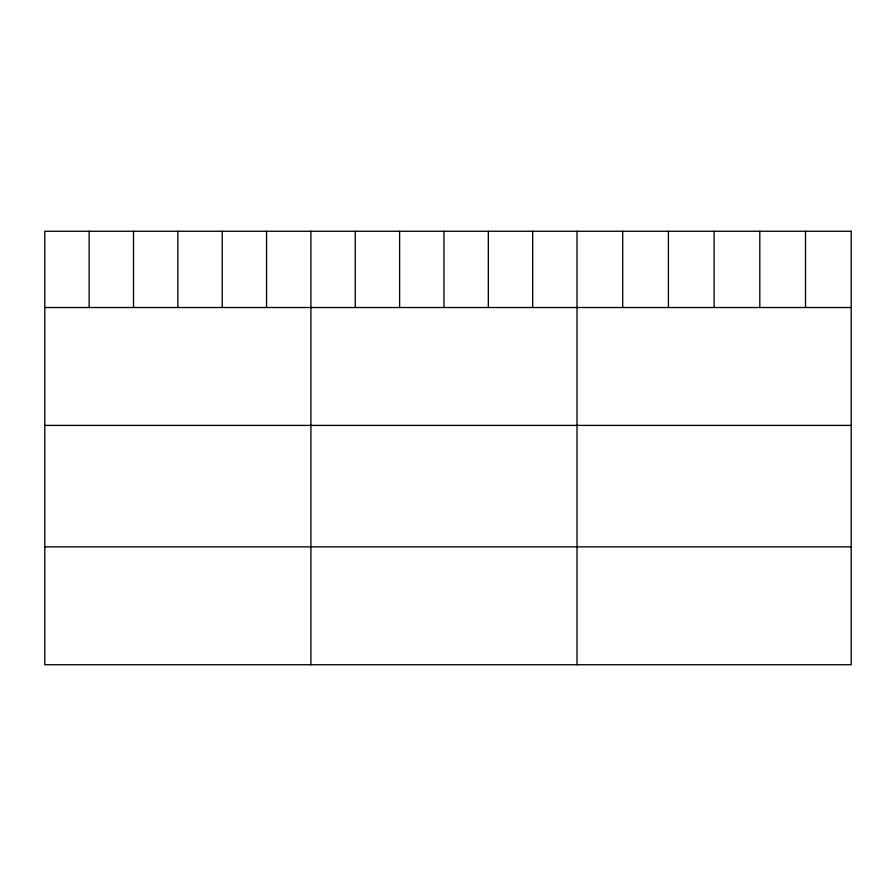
<?xml version="1.0" encoding="UTF-8"?>
<svg xmlns="http://www.w3.org/2000/svg" width="896" height="896" viewBox="0 0 896 896"><rect width="100%" height="100%" fill="white"/><g stroke="black" fill="none" stroke-linecap="round" stroke-linejoin="round"><path stroke-width="1.34" d="M44.8 307.518L851.2 307.518M44.8 425.398L851.2 425.398M44.8 546.862L851.2 546.862M805.504 231.258L805.504 307.518M759.808 231.258L759.808 307.518M714.112 231.258L714.112 307.518M668.416 231.258L668.416 307.518M622.72 231.258L622.72 307.518M577.024 231.258L577.024 664.742M532.672 231.258L532.672 307.518M488.32 231.258L488.32 307.518M443.968 231.258L443.968 307.518M399.616 231.258L399.616 307.518M355.264 231.258L355.264 307.518M310.912 231.258L310.912 664.742M266.56 231.258L266.56 307.518M222.208 231.258L222.208 307.518M177.856 231.258L177.856 307.518M133.504 231.258L133.504 307.518M89.152 231.258L89.152 307.518M851.2 231.258L44.8 231.258L44.8 664.742L851.2 664.742L851.2 231.258"/></g></svg>
